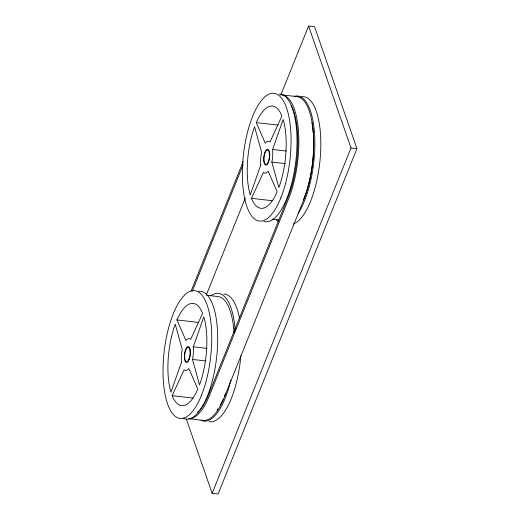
<?xml version="1.0" encoding="UTF-8"?>
<svg xmlns="http://www.w3.org/2000/svg" width="520" height="520" viewBox="0 0 520 520"><rect width="100%" height="100%" fill="white"/><g stroke="black" fill="none" stroke-linecap="round" stroke-linejoin="round"><path stroke-width="0.78" d="M193.297 346.821L203.827 316.856A51.434 18.713 -83.5 0 1 199.524 384.904L192.498 359.431A16.075 5.85 -83.5 0 0 193.297 346.821L206.967 348.381M272.623 149.481L283.159 119.516A51.434 18.713 -83.5 0 1 278.856 187.564L271.83 162.091A16.075 5.85 -83.5 0 0 272.623 149.481L286.293 151.034M191.107 291.096L243.185 161.544M192.276 291.213L243.145 164.678M280.748 95.219L308.575 26L314.522 26.676L356.941 148.655L218.108 494L212.16 493.324L186.284 418.912M206.544 294.418L245.303 198.003M212.16 493.324L350.987 147.972L308.575 26M251.472 198.341L263.413 172.406A16.075 5.85 -83.5 0 0 268.171 171.191L277.16 191.776A51.434 18.713 -83.5 0 1 251.472 198.341L272.376 200.72M172.146 395.681L184.08 369.746A16.075 5.85 -83.5 0 0 188.838 368.531L197.834 389.116A51.434 18.713 -83.5 0 1 172.146 395.681L193.05 398.06M281.372 94.822L296.244 96.519A63.648 23.16 -83.5 0 1 313.385 133.263A63.648 23.16 -83.5 0 1 303.615 200.057L224.289 397.397A63.648 23.16 -83.5 0 1 202.196 420.231M256.262 122.603A51.434 18.713 -83.5 0 1 281.95 116.044L270.017 141.98A16.075 5.85 -83.5 0 0 265.258 143.195L256.262 122.603L277.972 125.08M350.987 147.972L356.941 148.655M271.83 162.091L285.5 163.644M272.688 219.18L278.896 219.889M206.381 295.23L218.023 296.556A61.074 22.223 -83.5 0 1 234.039 332.572M176.936 319.95A51.434 18.713 -83.5 0 1 202.625 313.385L190.684 339.32A16.075 5.85 -83.5 0 0 185.926 340.535L176.936 319.95L198.64 322.419M192.498 359.431L205.361 360.893M203.665 420.426L188.792 418.73A63.648 23.16 -83.5 0 0 209.411 395.7L288.743 198.361A63.648 23.16 -83.5 0 0 298.63 133.419A63.648 23.16 -83.5 0 0 282.834 95.017M225.745 392.925A61.074 22.223 -83.5 0 1 224.322 396.584M223.132 399.347A61.074 22.223 -83.5 0 1 220.331 404.904M217.88 408.837A61.074 22.223 -83.5 0 1 217.022 410.026M198.614 291.343A64.291 23.394 -83.5 0 1 216.431 359.106A64.291 23.394 -83.5 0 1 183.228 418.269M210.672 295.861A64.291 23.394 -83.5 0 1 235.157 330.044M230.9 380.075A64.291 23.394 -83.5 0 1 201.078 420.303M223.821 294.002A64.291 23.394 -83.5 0 1 239.453 318.038M240.858 355.765A64.291 23.394 -83.5 0 1 209.053 421.668M311.851 122.707A61.074 22.223 -83.5 0 1 312.117 124.195M312.24 124.95A61.074 22.223 -83.5 0 1 313.196 132.938M313.372 135.233A61.074 22.223 -83.5 0 1 303.361 199.953M279.351 93.951A64.291 23.394 -83.5 0 1 295.757 161.766A64.291 23.394 -83.5 0 1 263.9 221.442M294.359 96.317A64.291 23.394 -83.5 0 1 314.788 138.405A64.291 23.394 -83.5 0 1 298.175 213.297M278.46 221.761A64.291 23.394 -83.5 0 1 276.218 219.622M301.028 96.824A64.291 23.394 -83.5 0 1 320.515 153.972A64.291 23.394 -83.5 0 1 293.339 223.944M291.148 105.58A61.074 22.223 -83.5 0 1 288.178 196.736L208.845 394.075A61.074 22.223 -83.5 0 1 197.633 412.328M181.474 362.245L170.937 392.21A51.434 18.713 -83.5 0 1 175.24 324.155L182.267 349.635A16.075 5.85 -83.5 0 0 181.474 362.245M260.8 164.905L250.269 194.87A51.434 18.713 -83.5 0 1 254.572 126.815L261.599 152.295A16.075 5.85 -83.5 0 0 260.8 164.905M188.975 359.106A7.235 2.632 -83.5 0 0 188.519 347.438A7.235 2.632 -83.5 0 0 184.659 357.051A7.235 2.632 -83.5 0 0 188.975 359.106M268.307 161.766A7.235 2.632 -83.5 0 0 267.852 150.098A7.235 2.632 -83.5 0 0 263.985 159.712A7.235 2.632 -83.5 0 0 268.307 161.766M189.15 359.613A8.034 2.925 -83.5 0 0 188.65 346.651A8.034 2.925 -83.5 0 0 184.353 357.331A8.034 2.925 -83.5 0 0 189.15 359.613M201.519 395.194A64.291 23.394 -83.5 0 0 197.489 291.48A64.291 23.394 -83.5 0 0 163.137 376.928A64.291 23.394 -83.5 0 0 201.519 395.194M268.483 162.273A8.034 2.925 -83.5 0 0 267.976 149.312A8.034 2.925 -83.5 0 0 263.686 159.991A8.034 2.925 -83.5 0 0 268.483 162.273M280.852 197.853A64.291 23.394 -83.5 0 0 276.822 94.14A64.291 23.394 -83.5 0 0 242.469 179.589A64.291 23.394 -83.5 0 0 280.852 197.853"/></g></svg>
